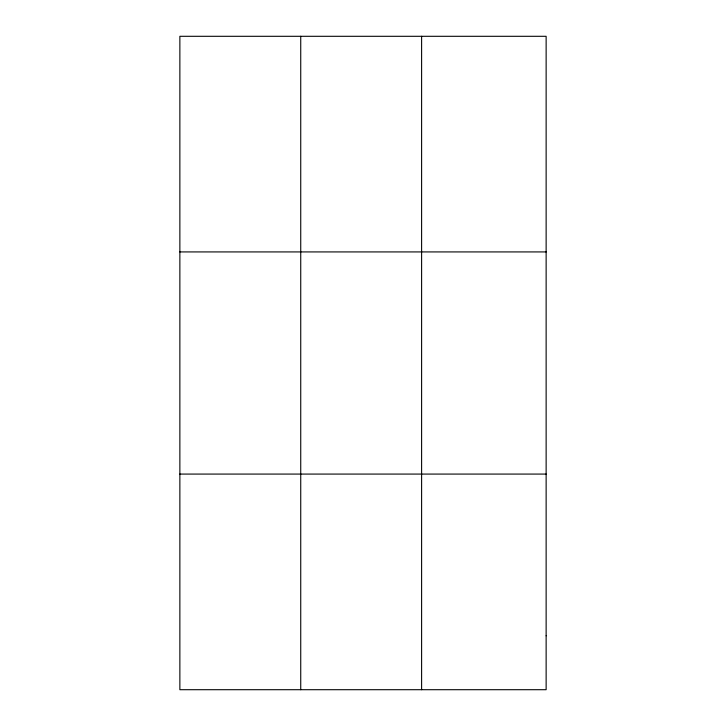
<?xml version="1.0" encoding="UTF-8"?>
<svg xmlns="http://www.w3.org/2000/svg" width="726" height="726" viewBox="0 0 726 726"><rect width="100%" height="100%" fill="white"/><g stroke="black" fill="none" stroke-linecap="round" stroke-linejoin="round"><path stroke-width="1.09" d="M300.736 689.7L300.736 36.3M421.606 689.7L421.606 36.3M179.866 251.922L546.133 251.922M179.866 474.078L546.133 474.078M546.133 635.794L546.133 689.7L179.866 689.7L179.866 36.3L546.133 36.3L546.133 635.794"/></g></svg>
